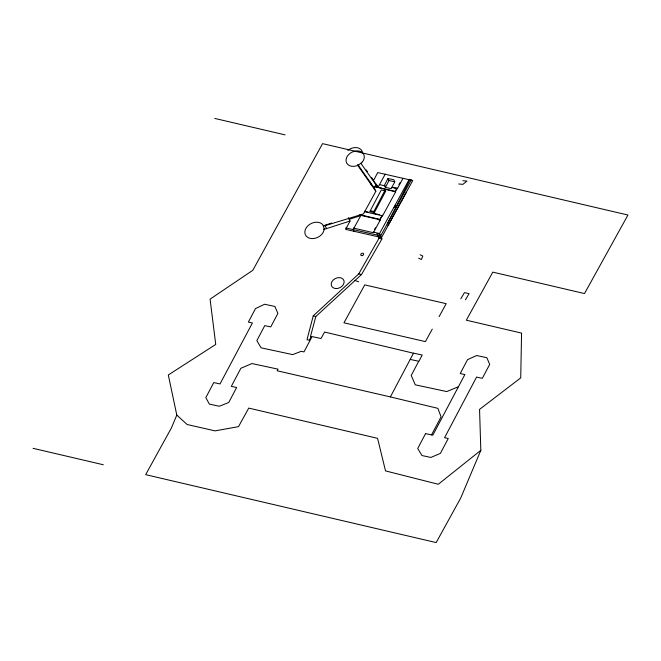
<?xml version="1.0" encoding="UTF-8"?>
<svg xmlns="http://www.w3.org/2000/svg" width="661" height="661" viewBox="0 0 661 661"><rect width="100%" height="100%" fill="white"/><g stroke="black" fill="none" stroke-linecap="round" stroke-linejoin="round"><path stroke-width="0.99" d="M394.41 207.455L394.881 206.414M380.05 219.237L380.372 219.873L373.391 232.697L373.068 232.052L379.554 233.548L381.918 238.927L361.509 274.563L315.818 316.512L310.496 336.457L311.191 336.606L309.274 340.233L306.993 339.688L313.256 315.826L358.716 273.935L378.993 238.299L376.96 233.606L379.877 234.234M395.765 204.976L395.427 205.596M176.801 415.1L171.331 428.08L145.676 474.656L436.169 542.574L460.775 497.907L480.828 450.323L479.555 409.382L520.728 377.885L521.57 333.103L466.336 320.188L492.809 272.125L584.506 293.558L627.95 215.032L322.576 143.635L252.824 270.275L210.074 299.152L215.734 344.431L168.315 374.961L176.801 415.1L187.137 424.511L215.015 430.873L238.522 426.642L248.759 408.093L377.58 438.342L385.503 470.896L438.309 484.265L480.828 450.323M395.088 206.158L395.658 205.241M387.206 224.005L410.084 179.462M395.369 205.497L395.41 205.637M348.372 217.659L350.041 221.014L345.612 229.384L381.546 237.547L412.745 180.536L377.72 172.571L373.448 180.651L378.191 186.997M387.99 178.511L384.388 185.336L385.404 187.377L391.205 188.625L394.807 181.8L393.791 179.759L387.99 178.511L389.007 180.552L394.807 181.8M385.404 187.377L389.007 180.552M374.366 212.569L369.846 211.594L381.265 189.98L385.784 190.955L374.366 212.569L373.837 211.495L385.247 189.881M413.472 353.214L324.584 332.045L321.015 338.515L312.066 336.589L303.986 351.9L301.242 351.313L292.691 354.61L261.103 347.826L256.848 340.622L264.772 325.617L270.754 326.898L277.893 313.388L274.885 306.464L264.582 304.258L255.493 308.58L248.362 322.089L252.411 322.965L220.014 383.942L213.759 382.595L205.835 397.608L209.355 404.119L219.312 406.259L228.723 402.516L236.646 387.511L231.309 386.363L240.844 368.301L251.948 363.55L278 369.144L277.149 370.763L390.387 396.922L413.505 353.156L422.222 355.023L418.909 361.294L410.192 359.427M418.727 361.253L411.233 375.44L415.248 384.809L446.745 391.568L458.428 386.735M431.542 434.888L441.077 416.843L437.879 408.349L390.387 396.922M374.465 229.491L375.398 227.781M379.117 220.939L382.265 215.172L382.579 215.816L395.633 191.855L395.319 191.211L397.021 188.079L397.344 188.724L403.036 178.272M398.922 184.593L399.864 182.849M382.355 215.362L380.141 219.419L360.187 214.808M323.345 226.211L363.467 213.908L375.853 191.277L374.184 187.922L376.208 184.221L377.877 187.567L385.206 174.182M379.554 233.548L409.275 179.255M394.947 206.422L394.22 207.546M411.431 179.734L380.711 235.87L345.711 227.913M388.015 225.608L406.003 192.863M432.261 329.12L425.411 341.613L343.96 322.816L364.748 284.883L446.2 303.688L439.102 316.636M460.833 298.805L464.443 292.616L469.07 293.616L465.46 299.797M331.715 223.038L324.865 225.244L326.534 228.599M349.206 219.336L360.79 215.593L353.172 229.516L354.007 231.185M323.75 229.499L350.041 221.014M462.898 180.709L466.955 181.089L462.882 184.369L458.775 183.989M370.218 210.719L373.837 211.495M378.646 236.993L381.571 237.621M378.993 238.299L381.918 238.927M358.716 273.935L361.509 274.563M393.121 187.344L397.112 188.261L395.41 191.393L374.448 186.559L395.633 191.855M379.381 184.576L385.371 185.956M391.353 187.344L397.344 188.724M364.343 211.206L368.342 212.123M373.349 213.28L379.348 214.668M364.566 211.66L382.579 215.816M359.419 215.04L380.372 219.873M353.338 228.07L373.391 232.697M214.759 118.426L285.015 134.852M33.05 448.323L103.306 464.749M313.256 315.826L315.818 316.512M354.916 280.462L358.708 281.793M420.115 254.741L422.825 256.055L421.363 259.525L418.661 258.187M366.186 169.902L367.359 171.587M371.49 177.479L373.258 180.007M360.947 163.391L377.877 187.567M357.808 164.539L374.184 187.922M357.659 165.291L375.853 191.277M369.59 181.362L371.259 184.716M347.876 150.386A9.551 7.23 -26.5 0 1 362.542 152.559M324.187 228.648L323.84 230.78A10.113 7.659 -26.5 0 1 309.629 238.233A10.113 7.659 -26.5 0 1 307.704 225.988A10.113 7.659 -26.5 0 1 322.915 224.88L324.187 228.648M425.577 433.608L417.711 448.513L421.974 455.545L430.856 457.453L440.391 453.38L448.265 438.483L444.572 437.689L476.589 377.076L482.34 378.315L489.694 364.393L486.827 357.692L476.68 355.519L467.558 359.642L460.205 373.564L464.857 374.556L432.839 435.169L425.577 433.608M362.459 161.838L358.725 164.936L356.428 165.894A9.551 7.23 -26.5 0 1 346.116 161.375A9.551 7.23 -26.5 0 1 353.899 151.394L356.287 150.939A9.551 7.23 -26.5 0 1 362.368 152.658L363.575 154.129A9.551 7.23 -26.5 0 1 362.459 161.838M335.606 288.535A6.759 5.114 -26.5 0 0 344.017 280.842A6.759 5.114 -26.5 0 0 333.4 279.859A6.759 5.114 -26.5 0 0 335.606 288.535M361.914 255.65A1.529 1.157 -26.5 0 0 363.567 253.758A1.529 1.157 -26.5 0 0 361.088 253.832A1.529 1.157 -26.5 0 0 361.914 255.65"/></g></svg>
